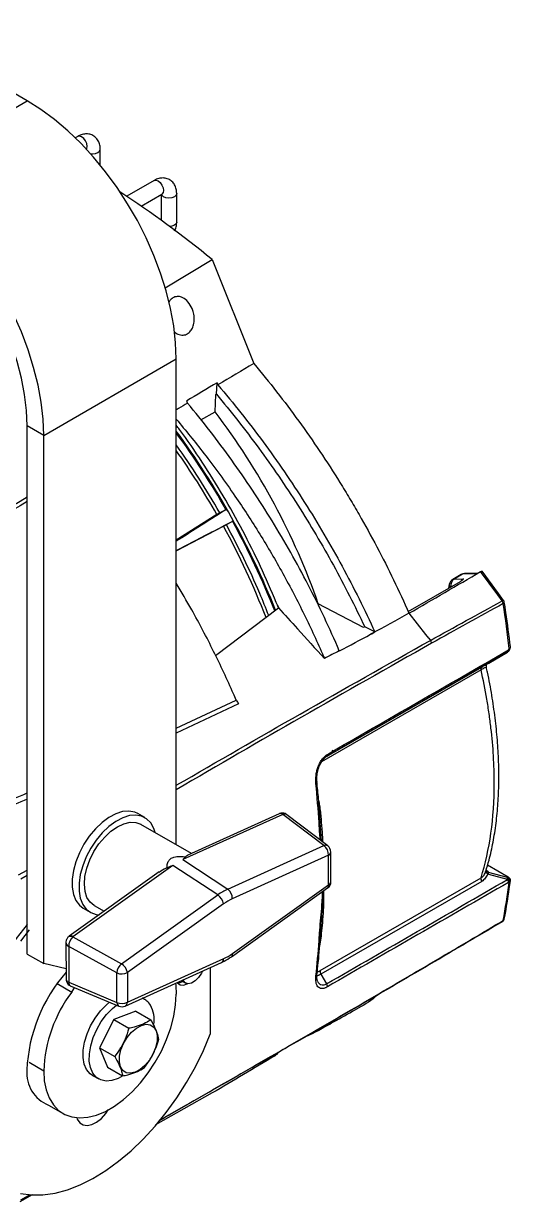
# Model space of a CAD drawing. Extents: x 9.3 to 87.2, y 1.1 to 68.8.
# Drawn here: x 17.77 to 21.67, y 2.09 to 11.52 of the extents above; entities that cross this region are included whole.
import ezdxf

# ---------------------------------------------------------------- set-up
doc = ezdxf.new("R2010")
doc.units = 0
doc.header["$MEASUREMENT"] = 0
doc.layers.add('OBJECT', color=7, linetype='CONTINUOUS')

msp = doc.modelspace()

# ---------------------------------------------------------------- linework, layer by layer
at = {"layer": 'OBJECT'}
for p, q in [((17.8009, 10.9041), (15.6588, 12.1407)), ((16.7402, 10.2918), (17.8009, 10.9041)), ((18.2052, 10.6193), (18.1859, 10.6082)), ((18.3856, 10.3898), (18.3856, 10.5152)), ((18.8168, 10.2662), (18.598, 10.1399)), ((18.7126, 10.0617), (18.8793, 10.158)), ((18.8722, 10.1539), (18.8722, 9.9482)), ((18.9972, 9.9334), (18.9972, 10.1621)), ((18.9036, 9.4083), (19.2808, 9.6332)), ((19.2808, 9.6332), (19.6139, 8.8008)), ((17.9331, 8.2257), (18.9937, 8.838)), ((18.9937, 4.9487), (18.9937, 8.838)), ((19.3144, 8.5554), (19.321, 8.6473)), ((19.0843, 8.4838), (19.077, 8.5015)), ((19.3042, 8.415), (19.311, 8.5534)), ((19.311, 8.5534), (19.3144, 8.5554)), ((19.1909, 8.3496), (19.3042, 8.415)), ((17.9331, 8.2257), (17.8009, 8.302)), ((17.8009, 4.0736), (17.8009, 8.302)), ((17.9331, 3.9973), (17.9331, 8.2257)), ((19.3187, 7.5931), (18.9937, 7.3878)), ((19.3859, 7.6283), (19.3415, 7.6061)), ((19.3948, 7.6271), (19.3859, 7.6283)), ((18.9937, 7.3015), (19.3713, 7.4988)), ((19.3944, 7.5112), (19.4417, 7.5375)), ((19.4417, 7.5375), (19.4429, 7.5408)), ((21.2733, 7.1111), (21.2073, 7.073)), ((21.2834, 7.1139), (21.2174, 7.0758)), ((21.2174, 7.0758), (21.2918, 7.0778)), ((21.3995, 7.1182), (21.2834, 7.1139)), ((21.4078, 7.123), (21.3011, 7.1191)), ((20.849, 6.8162), (21.267, 7.0574)), ((21.1784, 7.0325), (21.1731, 7.0032)), ((19.3088, 6.4626), (19.8107, 6.846)), ((19.8137, 6.846), (19.8061, 6.8649)), ((20.492, 6.6873), (20.13, 6.878)), ((20.8557, 6.8016), (20.9892, 6.6329)), ((20.5827, 6.6521), (20.5018, 6.6926)), ((20.5491, 6.634), (20.5482, 6.6335)), ((20.9892, 6.6329), (21.0122, 6.6038)), ((21.0135, 6.6022), (21.0122, 6.6038)), ((21.0135, 6.6022), (21.0274, 6.5846)), ((20.2995, 6.5001), (20.2982, 6.5018)), ((21.4935, 6.4035), (21.6447, 6.4908)), ((21.4324, 6.3493), (20.1561, 5.6126)), ((20.1958, 5.6543), (21.4375, 6.3712)), ((18.9937, 5.8834), (19.474, 6.1071)), ((19.4929, 6.0774), (18.9937, 5.8413)), ((20.2013, 5.6624), (20.2025, 5.6541)), ((20.262, 5.6917), (20.2408, 5.704)), ((18.7424, 5.166), (18.6873, 5.1978)), ((19.8464, 5.1919), (19.0458, 4.83)), ((19.8168, 5.1966), (19.0858, 4.8662)), ((20.1754, 4.9417), (19.8476, 5.1923)), ((20.2055, 4.9397), (19.8795, 5.189)), ((19.1144, 4.8791), (18.7112, 5.1119)), ((20.1437, 5.1393), (20.1423, 5.1596)), ((19.4051, 4.5935), (20.1754, 4.9417)), ((19.0458, 4.83), (19.4051, 4.5935)), ((20.2117, 4.8646), (19.4415, 4.5164)), ((20.2128, 4.6282), (20.2117, 4.8646)), ((20.2312, 4.6541), (20.23, 4.8904)), ((17.7327, 4.7076), (17.8009, 4.7463)), ((18.8564, 4.7311), (18.1362, 4.216)), ((18.9659, 4.7834), (18.1663, 4.2115)), ((19.3253, 4.5469), (18.9659, 4.7834)), ((21.648, 4.6895), (21.484, 4.7842)), ((21.6524, 4.6881), (21.4843, 4.7852)), ((21.4891, 4.7304), (21.6403, 4.6899)), ((17.8009, 4.7032), (17.7496, 4.6738)), ((19.4435, 4.078), (20.2128, 4.6282)), ((20.1463, 3.941), (21.4324, 4.6835)), ((21.4375, 4.6556), (20.1514, 3.9132)), ((21.6447, 4.6712), (21.4935, 4.7117)), ((18.556, 3.9967), (19.3253, 4.5469)), ((19.4357, 4.0527), (20.205, 4.6029)), ((18.2498, 4.44), (18.305, 4.4082)), ((18.3362, 4.4623), (18.4161, 4.4162)), ((19.3716, 4.4756), (18.6023, 3.9254)), ((18.111, 4.1662), (18.1124, 3.8708)), ((18.1653, 4.2106), (18.556, 3.9967)), ((20.1518, 4.2176), (20.1405, 4.1396)), ((17.8009, 4.0736), (17.9331, 3.9973)), ((18.5179, 3.923), (18.1333, 4.1337)), ((18.1333, 4.1337), (18.1347, 3.8481)), ((18.112, 3.9559), (17.9331, 3.9973)), ((18.585, 3.6576), (19.3552, 4.0058)), ((18.6034, 3.6891), (19.3737, 4.0373)), ((19.266, 3.9655), (19.266, 3.4334)), ((18.5191, 3.6867), (18.5179, 3.923)), ((18.6023, 3.9254), (18.6034, 3.6891)), ((20.1198, 3.9077), (20.1199, 3.9084)), ((20.1514, 3.9132), (20.1965, 3.8351)), ((18.0404, 3.8369), (18.1571, 3.7695)), ((18.1347, 3.8481), (18.5191, 3.6867)), ((18.1461, 3.8203), (18.535, 3.657)), ((19.0344, 3.8608), (19.0693, 3.8416)), ((19.0814, 3.8358), (19.0772, 3.8383)), ((19.0814, 3.8358), (19.0833, 3.8369)), ((18.7405, 3.7108), (18.7239, 3.7204)), ((18.6698, 3.6175), (18.4935, 3.5489)), ((18.6698, 3.6175), (18.7903, 3.5479)), ((18.4935, 3.5489), (18.3805, 3.324)), ((18.4935, 3.5489), (18.6141, 3.4793)), ((18.3805, 3.324), (18.501, 3.2544)), ((18.3805, 3.324), (18.4437, 3.1676)), ((17.8164, 3.2076), (17.9331, 3.1403)), ((19.8007, 3.2722), (19.8128, 3.2883)), ((18.4437, 3.1676), (18.5643, 3.098)), ((18.3235, 3.1028), (18.373, 3.0743)), ((19.281, 2.9616), (18.8284, 2.7061)), ((17.9718, 2.8642), (18.0884, 2.7969)), ((17.7447, 2.0935), (17.8427, 2.15)), ((17.7496, 2.1074), (17.8234, 2.1497))]:
    msp.add_line(p, q, dxfattribs=at)
at = {"layer": 'OBJECT', "flags": 128}
for points in [[(18.9937, 8.838), (18.9887, 8.968), (18.9734, 9.1028), (18.9482, 9.2413), (18.9132, 9.3821), (18.8687, 9.5242), (18.8151, 9.6663), (18.7528, 9.8072), (18.6824, 9.9457), (18.6045, 10.0807), (18.5197, 10.2109), (18.4288, 10.3353), (18.3326, 10.4528), (18.2318, 10.5624), (18.1273, 10.6631), (18.02, 10.7541), (17.9109, 10.8347), (17.8009, 10.9041)], [(18.2746, 10.5174), (18.2773, 10.5221), (18.2806, 10.5397), (18.2773, 10.5611), (18.2677, 10.5832), (18.2534, 10.6026), (18.2364, 10.6162), (18.2195, 10.6221), (18.2052, 10.6193)], [(18.3085, 10.4801), (18.3231, 10.4791), (18.347, 10.4818), (18.3673, 10.4897), (18.3808, 10.5014), (18.3856, 10.5152), (18.3856, 10.5152)], [(17.9331, 8.2257), (17.928, 8.3557), (17.9128, 8.4905), (17.8875, 8.6289), (17.8525, 8.7698), (17.808, 8.9119), (17.7544, 9.054), (17.6921, 9.1949), (17.6218, 9.3334), (17.5438, 9.4684), (17.4591, 9.5986), (17.3682, 9.723), (17.2719, 9.8405), (17.1711, 9.95), (17.0666, 10.0508), (16.9594, 10.1418), (16.8503, 10.2224), (16.7402, 10.2918)], [(18.8168, 10.2662), (18.8312, 10.269), (18.8481, 10.2631), (18.865, 10.2495), (18.8793, 10.2301), (18.8889, 10.2081), (18.8923, 10.1866), (18.8889, 10.169), (18.8793, 10.158), (18.8793, 10.158)], [(17.8009, 8.302), (17.7957, 8.425), (17.7805, 8.5527), (17.7552, 8.6839), (17.7201, 8.8173), (17.6756, 8.9517), (17.6221, 9.0857), (17.5601, 9.218), (17.4902, 9.3474), (17.4131, 9.4727), (17.3295, 9.5925), (17.2402, 9.7059), (17.1461, 9.8116), (17.0481, 9.9087), (16.9471, 9.9961), (16.8442, 10.0732), (16.7402, 10.1391)], [(18.8905, 10.1366), (18.877, 10.1483), (18.8736, 10.1546)], [(18.9972, 10.1621), (18.9925, 10.1483), (18.9789, 10.1366), (18.9586, 10.1287), (18.9347, 10.126), (18.9108, 10.1287), (18.8905, 10.1366)], [(18.9972, 9.9334), (18.9925, 9.9196), (18.9789, 9.9079), (18.9586, 9.9001), (18.9412, 9.8976)], [(21.3011, 7.1191), (21.2921, 7.1176), (21.2834, 7.1139)], [(21.6007, 6.9002), (21.5657, 6.9482), (21.429, 7.1354)], [(21.6126, 6.9045), (21.5726, 6.9596), (21.442, 7.1393)], [(21.6541, 6.4994), (21.6545, 6.5002), (21.6543, 6.5022), (21.653, 6.5049), (21.6507, 6.5081)], [(21.6619, 6.5103), (21.6622, 6.5111), (21.662, 6.5131), (21.6607, 6.5158), (21.6584, 6.5191)], [(18.6873, 5.1978), (18.6614, 5.2096), (18.6151, 5.2181), (18.5641, 5.2139), (18.5101, 5.1969), (18.4547, 5.1678), (18.3997, 5.1275), (18.347, 5.0772), (18.2981, 5.0187), (18.2548, 4.9537), (18.2183, 4.8844), (18.1898, 4.813), (18.1703, 4.7418), (18.1604, 4.6731), (18.1604, 4.609), (18.1703, 4.5517), (18.1898, 4.503), (18.2183, 4.4645), (18.2498, 4.44)], [(18.8239, 5.0468), (18.8133, 5.0798), (18.7893, 5.1236), (18.7567, 5.1566), (18.7166, 5.1777), (18.6703, 5.1863), (18.6193, 5.182), (18.5652, 5.1651), (18.5098, 5.136), (18.4549, 5.0956), (18.4021, 5.0454), (18.3533, 4.9868), (18.3099, 4.9219), (18.2734, 4.8526), (18.245, 4.7812), (18.2255, 4.71), (18.2156, 4.6412), (18.2156, 4.5772), (18.2255, 4.5199), (18.245, 4.4712), (18.2734, 4.4326), (18.3099, 4.4055), (18.3533, 4.3906), (18.3766, 4.3879)], [(18.3362, 4.4623), (18.304, 4.4888), (18.2793, 4.5273), (18.2639, 4.5758), (18.2585, 4.6324), (18.2634, 4.6949), (18.2782, 4.761), (18.3024, 4.8281), (18.3352, 4.8936), (18.3752, 4.955), (18.4209, 5.01), (18.4706, 5.0564), (18.5223, 5.0925), (18.574, 5.1168), (18.6238, 5.1284), (18.6698, 5.127), (18.7102, 5.1124), (18.7112, 5.1119)], [(20.1359, 5.1266), (20.1384, 5.1283), (20.1406, 5.1301), (20.1424, 5.132), (20.1436, 5.1341), (20.1444, 5.1362), (20.1447, 5.1383), (20.1444, 5.1403), (20.1437, 5.1424)], [(20.1437, 5.1424), (20.143, 5.144), (20.1427, 5.1457), (20.143, 5.1474), (20.1439, 5.1491), (20.1452, 5.1508), (20.1469, 5.1525), (20.1491, 5.154), (20.1518, 5.1555)], [(21.648, 4.6895), (21.6503, 4.6891), (21.6524, 4.6881)], [(17.8016, 4.3114), (17.8009, 4.3105), (17.7133, 4.1977), (17.6314, 4.0786), (17.5558, 3.9544), (17.4874, 3.8262), (17.4268, 3.6952), (17.3745, 3.5628), (17.331, 3.43), (17.2967, 3.2983), (17.272, 3.1687), (17.2571, 3.0426), (17.2521, 2.9211), (17.2571, 2.8053), (17.272, 2.6964), (17.2967, 2.5954), (17.331, 2.5031), (17.3745, 2.4206), (17.4268, 2.3486), (17.4874, 2.2876), (17.5558, 2.2384), (17.5629, 2.2343)], [(17.8164, 4.2683), (17.7472, 4.1781)], [(21.6034, 4.3327), (21.602, 4.3321), (21.6004, 4.3316)], [(19.2025, 3.9368), (19.1956, 3.9218), (19.1726, 3.8863), (19.1445, 3.8582), (19.1145, 3.8409), (19.0864, 3.8365), (19.0634, 3.8455), (19.0484, 3.8668), (19.0483, 3.8671)], [(18.1571, 3.7695), (18.1736, 3.7963), (18.1787, 3.8066)], [(18.9879, 3.8398), (18.99, 3.8233), (18.9937, 3.7526)], [(19.0025, 3.8464), (19.0049, 3.8427), (19.0246, 3.8269), (19.0512, 3.8245), (19.0814, 3.8358)], [(19.0043, 3.8435), (19.0173, 3.8441), (19.0475, 3.8554)], [(17.9331, 3.1403), (17.938, 3.0597), (17.9528, 2.9864), (17.977, 2.9216), (18.0103, 2.8666), (18.052, 2.8225), (18.1014, 2.7899), (18.1576, 2.7696), (18.2194, 2.7618), (18.2858, 2.7669), (18.3555, 2.7845), (18.4272, 2.8146), (18.4996, 2.8563), (18.5713, 2.9091), (18.641, 2.9719), (18.7074, 3.0435), (18.7692, 3.1227), (18.8254, 3.2078), (18.8748, 3.2974), (18.9165, 3.3898), (18.9498, 3.4832), (18.9741, 3.576), (18.9888, 3.6663), (18.9937, 3.7526)], [(18.3235, 3.1028), (18.3046, 3.1163), (18.2767, 3.1495), (18.2578, 3.1932), (18.2484, 3.2456), (18.2489, 3.3047), (18.2594, 3.3684), (18.2795, 3.434), (18.3082, 3.4992), (18.3447, 3.5613), (18.3873, 3.6181), (18.4346, 3.6673), (18.4596, 3.6886)], [(18.5668, 3.0985), (18.5284, 3.0779), (18.4786, 3.0612), (18.4317, 3.0573), (18.3897, 3.0663), (18.3541, 3.0878), (18.3262, 3.121), (18.3073, 3.1646), (18.2979, 3.217), (18.2984, 3.2762), (18.3089, 3.3398), (18.329, 3.4054), (18.3577, 3.4706), (18.3941, 3.5327), (18.4368, 3.5895), (18.4841, 3.6387), (18.5156, 3.6651)], [(18.8397, 3.3742), (18.8283, 3.3237), (18.8074, 3.2726), (18.7785, 3.2246), (18.7435, 3.1827), (18.7049, 3.1499), (18.6652, 3.1284), (18.6272, 3.1197), (18.5935, 3.1243), (18.5663, 3.142), (18.5475, 3.1716), (18.5384, 3.2109), (18.5397, 3.2574), (18.5511, 3.3079), (18.572, 3.359), (18.6009, 3.407), (18.6359, 3.4489), (18.6745, 3.4817), (18.7142, 3.5032), (18.7522, 3.5119), (18.7859, 3.5073), (18.8131, 3.4896), (18.8319, 3.46), (18.8409, 3.4207), (18.8397, 3.3742)], [(17.7472, 2.1573), (17.8348, 2.1455), (17.9272, 2.1467), (18.0235, 2.1606), (18.1229, 2.1873), (18.2244, 2.2265), (18.327, 2.2778), (18.4298, 2.3407), (18.5318, 2.4146), (18.6321, 2.4989), (18.7297, 2.5927), (18.8237, 2.6951), (18.9132, 2.8053), (18.9974, 2.9221), (19.0755, 3.0445), (19.1467, 3.1713), (19.2104, 3.3014), (19.266, 3.4334), (19.266, 3.4334)], [(18.198, 2.763), (18.2021, 2.7517), (18.2209, 2.7231), (18.2476, 2.7057), (18.2805, 2.7006), (18.3176, 2.7081), (18.3565, 2.7277), (18.3948, 2.7583), (18.4301, 2.7978), (18.4499, 2.8264)]]:
    msp.add_lwpolyline(points, dxfattribs=at)
at = {"layer": 'OBJECT'}
for centre, radius, start, end in [((13.5361, 2.6046), 9.0777, 50.73966, 56.52437), ((13.7388, 4.4139), 6.5125, 21.74081, 36.20515), ((13.8091, 4.4555), 6.4233, 29.58824, 36.18037), ((13.8782, 4.4948), 6.2871, 29.66109, 35.54466), ((13.879, 4.4952), 6.26, 29.66146, 35.20877), ((13.9772, 4.5425), 6.1512, 21.20685, 28.72518), ((13.9269, 4.517), 6.2337, 23.08707, 28.70662), ((13.8869, 4.4908), 6.3382, 21.56914, 28.76526), ((21.2373, 7.0211), 0.06, 119.99731, 169.03955), ((21.2523, 7.0237), 0.0627, 123.78235, 189.56526), ((21.2179, 7.0544), 0.0215, 91.38381, 119.59539), ((21.3033, 7.0592), 0.06, 92.10242, 119.99731), ((21.2839, 7.0925), 0.0215, 91.38381, 119.59539), ((21.2106, 7.0272), 0.0326, 170.63332, 213.44001), ((14.1424, 4.6109), 5.9987, 21.24097, 23.06871), ((21.6125, 6.8862), 0.0183, 89.59122, 130.03736), ((21.5618, 6.8722), 0.048, 8.89335, 35.73332), ((21.6044, 6.8925), 0.0137, 290.4523, 354.80194), ((21.5883, 6.8869), 0.03, 8.86541, 36.00581), ((20.9893, 6.5547), 0.0484, 9.25349, 38.18889), ((21.6343, 6.5041), 0.0169, 308.06515, 13.80218), ((21.6534, 6.5319), 0.0138, 291.09374, 356.78211), ((21.6374, 6.5277), 0.03, 324.6574, 6.6702), ((21.6297, 6.5168), 0.03, 300.00026, 324.63569), ((21.4502, 6.3566), 0.0193, 131.06388, 202.29373), ((20.1861, 5.6681), 0.0169, 308.03916, 13.76746), ((20.1065, 5.4522), 0.0134, 290.10169, 358.71433), ((19.8274, 5.1679), 0.0306, 51.64287, 110.17276), ((19.8304, 5.1783), 0.0221, 39.21516, 99.38641), ((20.1887, 4.9139), 0.0308, 57.00288, 115.68041), ((20.1227, 4.8697), 0.0891, 356.68807, 53.81212), ((20.1675, 4.8901), 0.0625, 0.26962, 52.60031), ((20.1996, 4.8926), 0.0305, 293.43031, 355.87282), ((21.4641, 4.7249), 0.0214, 334.78404, 20.14846), ((21.4691, 4.7158), 0.0247, 350.40168, 36.07608), ((20.1687, 4.6538), 0.0625, 305.57233, 0.26962), ((20.1872, 4.6223), 0.0263, 312.54052, 13.07106), ((20.2007, 4.6562), 0.0305, 293.42982, 355.87307), ((21.4681, 4.6757), 0.0365, 167.71327, 213.35402), ((21.6203, 4.6753), 0.0247, 350.40288, 36.07351), ((21.6222, 4.6627), 0.0326, 330.94058, 56.25738), ((21.6105, 4.6499), 0.0403, 355.80793, 31.9437), ((21.6299, 4.6624), 0.0326, 330.90731, 56.27263), ((21.6374, 4.6622), 0.03, 352.30024, 60.00269), ((21.6514, 4.6609), 0.0159, 296.02161, 351.79325), ((19.2647, 4.4568), 0.1085, 9.97196, 56.09499), ((19.3525, 4.5215), 0.0891, 356.68803, 53.81217), ((21.5881, 4.3586), 0.03, 300.60163, 349.218), ((21.5968, 4.343), 0.0122, 302.68248, 354.39231), ((21.6014, 4.3566), 0.0166, 296.95909, 347.55523), ((18.1481, 4.1823), 0.0332, 58.78334, 129.97137), ((18.148, 4.1922), 0.0265, 46.56362, 116.53215), ((20.1291, 4.1944), 0.0156, 295.54681, 352.87675), ((20.1606, 4.202), 0.018, 119.44823, 170.86054), ((20.1326, 4.193), 0.0121, 357.20952, 23.31454), ((19.4179, 4.0721), 0.0263, 312.5404, 13.07132), ((18.6306, 3.9115), 0.1132, 131.21392, 174.17872), ((18.4954, 3.9066), 0.1085, 9.97196, 56.09502), ((19.3376, 4.0373), 0.036, 299.22202, 359.96617), ((19.0637, 3.0923), 1.2664, 138.71517, 177.56822), ((18.5577, 4.0112), 0.0967, 245.75176, 297.50923), ((20.1041, 3.9101), 0.0159, 296.04243, 351.36215), ((20.182, 3.9332), 0.0365, 167.71327, 213.35402), ((20.1623, 3.8138), 0.0403, 355.83168, 31.99065), ((19.0637, 3.0923), 1.1317, 143.23948, 177.56822), ((18.5514, 3.6849), 0.0324, 176.85343, 239.6646), ((18.5588, 3.7748), 0.0967, 245.75203, 297.50912), ((18.5674, 3.6891), 0.036, 299.22214, 359.96605), ((18.6768, 3.6001), 0.1277, 30.08572, 69.29998), ((18.5592, 3.7146), 0.0625, 247.21504, 294.32556), ((18.5631, 3.5442), 0.2542, 352.9531, 28.13937), ((18.0767, 3.123), 0.2792, 175.26907, 247.91724)]:
    msp.add_arc(centre, radius, start, end, dxfattribs=at)
for centre, major_axis, ratio, start_param, end_param in [((17.6165, 6.6517), (-1.8606, 3.1751), 0.648698, 4.415778, 4.894923), ((21.2823, 7.0223), (0.0337, 0.0587), 0.460914, 0.673677, 1.133716), ((19.8517, 5.1884), (0.00748, -0.0011), 0.54676, 2.230557, 2.43668), ((19.8448, 5.1368), (0.0319, 0.054), 0.662602, 6.204321, 6.95426), ((19.364, 4.1667), (0.2528, 0.4319), 0.572294, 0.680018, 0.906356), ((19.4082, 4.1411), (0.2182, 0.3798), 0.577393, 0.675097, 0.901434), ((18.1735, 4.1616), (0.0623, -0.0081), 0.640449, 3.229766, 4.098088), ((18.1735, 4.1616), (0.0236, 0.0582), 0.561984, 0.829615, 2.281554), ((18.1716, 4.208), (0.00749, 0.00039), 0.685637, 2.320622, 2.526745), ((19.4069, 4.4125), (0.2182, 0.3798), 0.577393, 3.816689, 4.043027), ((18.1749, 3.876), (0.0624, 0.007), 0.509149, 3.086968, 3.956909), ((18.1749, 3.876), (0.0302, 0.055), 0.485238, 2.342983, 3.192018)]:
    msp.add_ellipse(centre, major_axis=major_axis, ratio=ratio, start_param=start_param, end_param=end_param, dxfattribs=at)
for points, knots in [([(18.3856, 10.5152), (18.3852, 10.5237), (18.3843, 10.5451), (18.3748, 10.5766), (18.3553, 10.6065), (18.3274, 10.6286), (18.2939, 10.6399), (18.2584, 10.6399), (18.2288, 10.6318), (18.2116, 10.6227), (18.2052, 10.6193)], [0, 0, 0, 0, 0.0966313, 0.2412873, 0.3766411, 0.5088973, 0.6478763, 0.7811814, 0.9181499, 1, 1, 1, 1]), ([(18.9972, 10.1621), (18.9968, 10.1706), (18.9959, 10.192), (18.9864, 10.2235), (18.967, 10.2534), (18.9391, 10.2755), (18.9055, 10.2868), (18.8701, 10.2868), (18.8405, 10.2787), (18.8233, 10.2696), (18.8168, 10.2662)], [0, 0, 0, 0, 0.096631, 0.241287, 0.376641, 0.508897, 0.647876, 0.781181, 0.91815, 1, 1, 1, 1]), ([(18.8793, 10.158), (18.8814, 10.159), (18.8862, 10.1614), (18.8867, 10.1613), (18.887, 10.1613)], [0, 0, 0, 0, 0.4385731, 1, 1, 1, 1]), ([(18.979, 9.8641), (18.9818, 9.8685), (18.9909, 9.8827), (18.9961, 9.9068), (18.9969, 9.9262), (18.9972, 9.9334)], [0, 0, 0, 0, 0.215196, 0.706428, 1, 1, 1, 1]), ([(19.1206, 9.2412), (19.1105, 9.2604), (19.0913, 9.2971), (19.05, 9.3289), (19.0099, 9.3401), (18.9751, 9.3336), (18.9483, 9.3156), (18.9377, 9.2977), (18.9334, 9.2905)], [0, 0, 0, 0, 0.233837, 0.446347, 0.603506, 0.76128, 0.903636, 1, 1, 1, 1]), ([(18.9772, 9.0587), (18.9796, 9.0559), (18.9936, 9.0397), (19.0263, 9.0278), (19.0661, 9.0285), (19.0978, 9.0467), (19.1202, 9.0754), (19.1345, 9.1128), (19.1395, 9.1585), (19.1343, 9.2033), (19.1246, 9.2302), (19.1206, 9.2412)], [0, 0, 0, 0, 0.032921, 0.187012, 0.318113, 0.430116, 0.535273, 0.644645, 0.766283, 0.90534, 1, 1, 1, 1]), ([(19.6139, 8.8008), (19.7382, 8.6531), (19.858, 8.4996), (20.031, 8.2607), (20.0874, 8.1797), (20.1975, 8.0157), (20.2512, 7.9325), (20.3297, 7.8061), (20.3556, 7.7636), (20.4064, 7.6784), (20.4314, 7.6356), (20.5052, 7.5068), (20.5529, 7.4203), (20.6909, 7.1586), (20.7766, 6.9815), (20.8557, 6.8016)], [0, 0, 0, 0, 0.25, 0.25, 0.375, 0.375, 0.5, 0.5, 0.5625, 0.5625, 0.625, 0.625, 0.75, 0.75, 1, 1, 1, 1]), ([(19.3274, 8.6293), (19.3896, 8.5564), (19.4508, 8.4819), (19.5712, 8.33), (19.6304, 8.2527), (19.8042, 8.0167), (19.9154, 7.8542), (20.1267, 7.5215), (20.2269, 7.3511), (20.4146, 7.005), (20.5021, 6.8293), (20.5827, 6.6521)], [0, 0, 0, 0, 0.125, 0.125, 0.25, 0.25, 0.5, 0.5, 0.75, 0.75, 1, 1, 1, 1]), ([(19.3144, 8.5554), (19.3727, 8.4861), (19.4301, 8.4156), (19.5431, 8.2718), (19.5986, 8.1987), (19.762, 7.9759), (19.8668, 7.8228), (20.0665, 7.5096), (20.1614, 7.3495), (20.3402, 7.0241), (20.4241, 6.859), (20.5018, 6.6926)], [0, 0, 0, 0, 0.125, 0.125, 0.25, 0.25, 0.5, 0.5, 0.75, 0.75, 1, 1, 1, 1]), ([(19.0843, 8.4838), (19.0599, 8.4692), (19.0297, 8.4511), (18.9995, 8.4331), (18.9937, 8.4296)], [0, 0, 0, 0, 0.8093903, 1, 1, 1, 1]), ([(20.2982, 6.5018), (20.2601, 6.5908), (20.2202, 6.6793), (20.1369, 6.8555), (20.0936, 6.943), (20.0038, 7.1164), (19.9573, 7.2025), (19.8611, 7.3731), (19.8114, 7.4576), (19.6581, 7.7079), (19.55, 7.8708), (19.3807, 8.1071), (19.3229, 8.1845), (19.2053, 8.3365), (19.1454, 8.4109), (19.0843, 8.4838)], [0, 0, 0, 0, 0.125, 0.125, 0.25, 0.25, 0.375, 0.375, 0.5, 0.5, 0.75, 0.75, 0.875, 0.875, 1, 1, 1, 1]), ([(18.9937, 8.3555), (19.0684, 8.265), (19.2314, 8.0676), (19.4544, 7.7584), (19.6642, 7.437), (19.8496, 7.1201), (20.0204, 6.7926), (20.1262, 6.5631), (20.177, 6.4451), (20.1792, 6.4399)], [0, 0, 0, 0, 0.158201, 0.345194, 0.505014, 0.664833, 0.828607, 0.99238, 1, 1, 1, 1]), ([(19.7941, 6.8871), (19.7529, 6.9839), (19.6705, 7.1775), (19.5275, 7.463), (19.3717, 7.7428), (19.2019, 8.0127), (19.0752, 8.2011), (19.0027, 8.2951), (18.9937, 8.3066)], [0, 0, 0, 0, 0.1948424, 0.3896846, 0.5845269, 0.7793692, 0.9728546, 1, 1, 1, 1]), ([(15.4704, 6.309), (15.5569, 6.3638), (15.8358, 6.5407), (16.3067, 6.8319), (17.0001, 7.2532), (17.4952, 7.5501), (17.8009, 7.7335)], [0, 0, 0, 0, 0.110596, 0.356669, 0.602746, 1, 1, 1, 1]), ([(17.8009, 7.6967), (17.5004, 7.5168), (17.0106, 7.2235), (16.3219, 6.8069), (15.85, 6.5165), (15.5702, 6.3401), (15.4832, 6.2853)], [0, 0, 0, 0, 0.392823, 0.640511, 0.888195, 1, 1, 1, 1]), ([(19.3859, 7.6283), (19.3133, 7.5819), (19.1845, 7.4995), (19.0517, 7.4151), (18.9937, 7.3783)], [0, 0, 0, 0, 0.56348, 1, 1, 1, 1]), ([(19.3187, 7.5931), (19.3187, 7.5931), (19.3203, 7.5941), (19.3239, 7.5963), (19.3297, 7.5997), (19.3355, 7.603), (19.3393, 7.605), (19.3411, 7.6059), (19.3415, 7.6061)], [0, 0, 0, 0, 0.001374, 0.234425, 0.466057, 0.6986, 0.931147, 1, 1, 1, 1]), ([(18.9937, 7.3041), (19.0142, 7.3148), (19.0896, 7.3541), (19.2181, 7.4211), (19.348, 7.4888), (19.4204, 7.5265), (19.4417, 7.5375)], [0, 0, 0, 0, 0.133928, 0.492661, 0.851429, 1, 1, 1, 1]), ([(19.3944, 7.5112), (19.393, 7.5104), (19.3902, 7.5089), (19.3845, 7.5058), (19.3785, 7.5026), (19.374, 7.5002), (19.3718, 7.4991), (19.3713, 7.4988)], [0, 0, 0, 0, 0.2326482, 0.4653007, 0.6978388, 0.9303786, 1, 1, 1, 1]), ([(21.267, 7.0574), (21.2735, 7.0612), (21.2787, 7.0649), (21.2869, 7.0717), (21.2898, 7.0749), (21.2918, 7.0778)], [0, 0, 0, 0, 0.5, 0.5, 1, 1, 1, 1]), ([(21.429, 7.1354), (21.4313, 7.1366), (21.4358, 7.139), (21.4403, 7.1404), (21.4413, 7.1396), (21.4418, 7.1392)], [0, 0, 0, 0, 0.350251, 0.70049, 1, 1, 1, 1]), ([(19.474, 6.1071), (19.4666, 6.1241), (19.4096, 6.2548), (19.2949, 6.4977), (19.1412, 6.7935), (19.0354, 6.9722), (18.9937, 7.0426)], [0, 0, 0, 0, 0.053338, 0.410488, 0.767638, 1, 1, 1, 1]), ([(21.0274, 6.5846), (21.1229, 6.6375), (21.2184, 6.6903), (21.4095, 6.7955), (21.5051, 6.848), (21.6007, 6.9002)], [0, 0, 0, 0, 0.5, 0.5, 1, 1, 1, 1]), ([(21.6672, 6.5312), (21.6672, 6.5316), (21.6572, 6.623), (21.6407, 6.7432), (21.6226, 6.8635), (21.6184, 6.8913)], [0, 0, 0, 0, 0.003579, 0.769534, 1, 1, 1, 1]), ([(21.6091, 6.8796), (21.5138, 6.8271), (21.4184, 6.7743), (21.2277, 6.6686), (21.1324, 6.6156), (21.0371, 6.5625)], [0, 0, 0, 0, 0.5, 0.5, 1, 1, 1, 1]), ([(18.9937, 5.4245), (19.324, 5.6155), (20.0011, 6.0074), (20.6797, 6.3891), (21.0274, 6.5846)], [0, 0, 0, 0, 0.487728, 1, 1, 1, 1]), ([(21.0371, 6.5625), (20.6902, 6.3661), (20.0084, 5.9801), (19.328, 5.5841), (18.9937, 5.3896)], [0, 0, 0, 0, 0.508679, 1, 1, 1, 1]), ([(21.6541, 6.4994), (21.656, 6.502), (21.6585, 6.5056), (21.6611, 6.5092), (21.6619, 6.5103)], [0, 0, 0, 0, 0.699986, 1, 1, 1, 1]), ([(21.4744, 6.3698), (21.4724, 6.3699), (21.4678, 6.3683), (21.4572, 6.3631), (21.453, 6.3609), (21.4435, 6.3557), (21.4382, 6.3527), (21.4324, 6.3493)], [0, 0, 0, 0, 0.5, 0.5, 0.75, 0.75, 1, 1, 1, 1]), ([(21.4324, 4.6835), (21.4675, 4.795), (21.4938, 4.9142), (21.529, 5.1672), (21.5381, 5.3011), (21.5383, 5.4781), (21.5377, 5.514), (21.5356, 5.5862), (21.5339, 5.6226), (21.5273, 5.7328), (21.5207, 5.8075), (21.5074, 5.9213), (21.5024, 5.9596), (21.4913, 6.0366), (21.4852, 6.0752), (21.4654, 6.1917), (21.45, 6.2701), (21.4324, 6.3493)], [0, 0, 0, 0, 0.25, 0.25, 0.5, 0.5, 0.5625, 0.5625, 0.625, 0.625, 0.75, 0.75, 0.8125, 0.8125, 0.875, 0.875, 1, 1, 1, 1]), ([(21.4375, 6.3712), (21.4485, 6.3775), (21.4578, 6.3829), (21.4735, 6.392), (21.4794, 6.3954), (21.4835, 6.3977)], [0, 0, 0, 0, 0.5, 0.5, 1, 1, 1, 1]), ([(21.4693, 4.7348), (21.4787, 4.7649), (21.502, 4.8401), (21.5298, 4.9691), (21.5538, 5.1202), (21.569, 5.2784), (21.5758, 5.4429), (21.5743, 5.6124), (21.5643, 5.7862), (21.5463, 5.9637), (21.5194, 6.145), (21.4954, 6.2808), (21.4779, 6.3565), (21.4748, 6.37)], [0, 0, 0, 0, 0.067322, 0.168143, 0.269282, 0.370684, 0.472325, 0.574145, 0.674871, 0.775679, 0.876744, 0.977971, 1, 1, 1, 1]), ([(21.4835, 6.3977), (21.4803, 6.3959), (21.4778, 6.3936), (21.4744, 6.3887), (21.4734, 6.3861), (21.4721, 6.3787), (21.4729, 6.3742), (21.4744, 6.3698)], [0, 0, 0, 0, 0.25, 0.25, 0.5, 0.5, 1, 1, 1, 1]), ([(20.1111, 5.4397), (20.1091, 5.4596), (20.1093, 5.4804), (20.1132, 5.513), (20.1151, 5.5241), (20.12, 5.546), (20.1231, 5.5569), (20.1307, 5.5787), (20.1352, 5.5895), (20.1428, 5.6049), (20.1455, 5.6099), (20.1513, 5.6197), (20.1544, 5.6245), (20.1641, 5.6383), (20.1711, 5.6466), (20.1863, 5.6612), (20.1942, 5.6674), (20.2025, 5.6721)], [0, 0, 0, 0, 0.25, 0.25, 0.375, 0.375, 0.5, 0.5, 0.625, 0.625, 0.6875, 0.6875, 0.75, 0.75, 0.875, 0.875, 1, 1, 1, 1]), ([(20.12, 5.452), (20.1193, 5.4661), (20.1178, 5.4933), (20.1246, 5.5368), (20.1366, 5.5764), (20.1534, 5.6107), (20.1735, 5.6372), (20.1894, 5.6519), (20.1963, 5.6546), (20.1966, 5.6547)], [0, 0, 0, 0, 0.2016149, 0.3892651, 0.5597885, 0.7125436, 0.850813, 0.9935802, 1, 1, 1, 1]), ([(20.1423, 5.1596), (20.1393, 5.2121), (20.1337, 5.3087), (20.1235, 5.4073), (20.1189, 5.4523)], [0, 0, 0, 0, 0.544252, 1, 1, 1, 1]), ([(16.572, 4.8758), (16.8409, 4.9776), (17.2568, 5.1349), (17.6588, 5.3035), (17.8009, 5.3631)], [0, 0, 0, 0, 0.6466344, 1, 1, 1, 1]), ([(17.8009, 5.3148), (17.6664, 5.2577), (17.2722, 5.0902), (16.864, 4.9341), (16.595, 4.8312)], [0, 0, 0, 0, 0.3409524, 1, 1, 1, 1]), ([(20.1327, 5.3055), (20.1351, 5.2911), (20.1437, 5.2413), (20.1484, 5.1912), (20.1518, 5.1555)], [0, 0, 0, 0, 0.288317, 1, 1, 1, 1]), ([(19.8268, 5.2001), (19.826, 5.1999), (19.8226, 5.199), (19.8193, 5.1977), (19.8168, 5.1966)], [0, 0, 0, 0, 0.234054, 1, 1, 1, 1]), ([(19.8793, 5.1881), (19.8777, 5.1897), (19.871, 5.1961), (19.855, 5.2015), (19.8384, 5.2027), (19.8292, 5.2007), (19.8268, 5.2001)], [0, 0, 0, 0, 0.122641, 0.494165, 0.869949, 1, 1, 1, 1]), ([(20.147, 4.9845), (20.1453, 5.0011), (20.1408, 5.0471), (20.1378, 5.0956), (20.1359, 5.1266)], [0, 0, 0, 0, 0.36118, 1, 1, 1, 1]), ([(20.1554, 4.9781), (20.1545, 4.9947), (20.1515, 5.048), (20.1469, 5.1039), (20.1437, 5.1424)], [0, 0, 0, 0, 0.31267, 1, 1, 1, 1]), ([(20.1518, 5.1555), (20.1551, 5.1197), (20.1608, 5.057), (20.1634, 4.9968), (20.1645, 4.9711)], [0, 0, 0, 0, 0.572606, 1, 1, 1, 1]), ([(18.9204, 4.7645), (18.9205, 4.7758), (18.9207, 4.7931), (18.9299, 4.8176), (18.9456, 4.8373), (18.9714, 4.8503), (19.0111, 4.8579), (19.044, 4.8553), (19.0673, 4.8512), (19.0685, 4.851)], [0, 0, 0, 0, 0.1904568, 0.2931937, 0.4466012, 0.600717, 0.7079219, 0.9855305, 1, 1, 1, 1]), ([(19.0458, 4.83), (19.0459, 4.8301), (19.0535, 4.8378), (19.0611, 4.8444), (19.0685, 4.851)], [0, 0, 0, 0, 0.017276, 1, 1, 1, 1]), ([(19.0685, 4.851), (19.0724, 4.8575), (19.0769, 4.8648), (19.0855, 4.8653), (19.0864, 4.8653)], [0, 0, 0, 0, 0.890008, 1, 1, 1, 1]), ([(18.8572, 4.7298), (18.8739, 4.7418), (18.8937, 4.756), (18.9168, 4.7634), (18.9204, 4.7645)], [0, 0, 0, 0, 0.844378, 1, 1, 1, 1]), ([(18.9204, 4.7645), (18.9353, 4.771), (18.9504, 4.7776), (18.9656, 4.7833), (18.9659, 4.7834)], [0, 0, 0, 0, 0.982724, 1, 1, 1, 1]), ([(21.4324, 4.6835), (21.4367, 4.6863), (21.4506, 4.6953), (21.4592, 4.711), (21.4651, 4.7217)], [0, 0, 0, 0, 0.315875, 1, 1, 1, 1]), ([(21.4835, 4.7157), (21.4814, 4.7092), (21.4789, 4.7029), (21.473, 4.6912), (21.4696, 4.6857), (21.458, 4.6705), (21.4485, 4.6619), (21.4375, 4.6556)], [0, 0, 0, 0, 0.25, 0.25, 0.5, 0.5, 1, 1, 1, 1]), ([(21.4651, 4.7217), (21.4654, 4.7221), (21.468, 4.7256), (21.4686, 4.7305), (21.4692, 4.7349)], [0, 0, 0, 0, 0.117243, 1, 1, 1, 1]), ([(21.4709, 4.7484), (21.4723, 4.7473), (21.4824, 4.7404), (21.486, 4.735), (21.4891, 4.7304)], [0, 0, 0, 0, 0.1472513, 1, 1, 1, 1]), ([(21.4835, 4.7157), (21.4815, 4.7171), (21.479, 4.7189), (21.4754, 4.7238), (21.4727, 4.7312), (21.4723, 4.7408), (21.4733, 4.7471), (21.4737, 4.7494)], [0, 0, 0, 0, 0.19053, 0.241229, 0.50232, 0.819297, 1, 1, 1, 1]), ([(21.4754, 4.7404), (21.475, 4.741), (21.4731, 4.7438), (21.4733, 4.7464), (21.4736, 4.7485)], [0, 0, 0, 0, 0.212221, 1, 1, 1, 1]), ([(21.4755, 4.7405), (21.4761, 4.7394), (21.4768, 4.7379), (21.4798, 4.735), (21.4822, 4.7334), (21.4842, 4.7322)], [0, 0, 0, 0, 0.3882118, 0.5200101, 1, 1, 1, 1]), ([(21.6178, 4.3529), (21.6192, 4.3601), (21.6346, 4.4398), (21.652, 4.5411), (21.6638, 4.6381), (21.6663, 4.6588)], [0, 0, 0, 0, 0.071982, 0.802104, 1, 1, 1, 1]), ([(20.1359, 4.1802), (20.1372, 4.2002), (20.1429, 4.2842), (20.1569, 4.4166), (20.1629, 4.5292), (20.1653, 4.5745)], [0, 0, 0, 0, 0.1574657, 0.6610044, 1, 1, 1, 1]), ([(20.1437, 4.1978), (20.145, 4.2128), (20.1519, 4.2907), (20.1631, 4.4159), (20.1667, 4.5303), (20.1682, 4.5766)], [0, 0, 0, 0, 0.124729, 0.645539, 1, 1, 1, 1]), ([(20.1725, 4.5797), (20.1725, 4.5531), (20.1725, 4.4575), (20.1645, 4.3367), (20.1548, 4.2461), (20.1518, 4.2176)], [0, 0, 0, 0, 0.209145, 0.751872, 1, 1, 1, 1]), ([(18.8575, 2.7417), (18.8911, 2.7609), (19.3276, 3.0107), (20.1616, 3.4901), (21.0469, 4.0093), (21.5293, 4.2947), (21.609, 4.3418)], [0, 0, 0, 0, 0.0365135, 0.474928, 0.9133585, 1, 1, 1, 1]), ([(21.6004, 4.3316), (21.5206, 4.2845), (21.0371, 3.9989), (20.15, 3.4788), (19.3185, 3.0043), (18.8854, 2.7555), (18.8562, 2.7387)], [0, 0, 0, 0, 0.087051, 0.527629, 0.968107, 1, 1, 1, 1]), ([(18.1269, 4.2078), (18.1226, 4.2019), (18.1149, 4.1914), (18.1108, 4.1762), (18.1114, 4.1682), (18.1115, 4.1661)], [0, 0, 0, 0, 0.475412, 0.855082, 1, 1, 1, 1]), ([(18.1362, 4.216), (18.1354, 4.2154), (18.1321, 4.2129), (18.1291, 4.21), (18.1269, 4.2078)], [0, 0, 0, 0, 0.23821, 1, 1, 1, 1]), ([(20.1195, 3.9077), (20.1212, 3.9226), (20.1313, 4.0106), (20.1401, 4.1052), (20.1441, 4.187), (20.1444, 4.1925)], [0, 0, 0, 0, 0.158973, 0.9440458, 1, 1, 1, 1]), ([(19.3552, 4.0058), (19.3621, 4.009), (19.3892, 4.0218), (19.4158, 4.0395), (19.4357, 4.0527)], [0, 0, 0, 0, 0.251362, 1, 1, 1, 1]), ([(18.113, 3.8709), (18.1131, 3.8663), (18.1134, 3.855), (18.1218, 3.8386), (18.1337, 3.826), (18.1432, 3.8221), (18.1465, 3.8207)], [0, 0, 0, 0, 0.214121, 0.522837, 0.837632, 1, 1, 1, 1]), ([(20.2025, 3.8109), (20.1943, 3.8061), (20.1864, 3.8027), (20.1751, 3.7994), (20.1714, 3.7986), (20.1644, 3.7977), (20.161, 3.7976), (20.1514, 3.7981), (20.1455, 3.7996), (20.1353, 3.8048), (20.1308, 3.8083), (20.1232, 3.8172), (20.1201, 3.8224), (20.1151, 3.8341), (20.1132, 3.8407), (20.1106, 3.8549), (20.11, 3.8624), (20.1097, 3.8784), (20.1101, 3.8869), (20.1111, 3.8958)], [0, 0, 0, 0, 0.125, 0.125, 0.1875, 0.1875, 0.25, 0.25, 0.375, 0.375, 0.5, 0.5, 0.625, 0.625, 0.75, 0.75, 0.875, 0.875, 1, 1, 1, 1]), ([(20.1261, 3.852), (20.1243, 3.856), (20.1201, 3.8648), (20.1175, 3.8857), (20.1199, 3.9027), (20.1206, 3.9082)], [0, 0, 0, 0, 0.35616, 0.789086, 1, 1, 1, 1]), ([(20.1514, 3.9132), (20.1423, 3.9082), (20.13, 3.9014), (20.1218, 3.9004), (20.1197, 3.9002)], [0, 0, 0, 0, 0.73889, 1, 1, 1, 1]), ([(20.1223, 3.9321), (20.1238, 3.9322), (20.1301, 3.9323), (20.1393, 3.9372), (20.1463, 3.941)], [0, 0, 0, 0, 0.235894, 1, 1, 1, 1]), ([(20.127, 3.8526), (20.1286, 3.849), (20.1338, 3.8377), (20.1488, 3.8279), (20.1708, 3.8236), (20.188, 3.8313), (20.1965, 3.8351)], [0, 0, 0, 0, 0.13948, 0.446113, 0.725389, 1, 1, 1, 1]), ([(20.6149, 3.7539), (20.6052, 3.7459), (20.549, 3.6996), (20.4854, 3.6579), (20.4287, 3.6298), (20.4256, 3.6282)], [0, 0, 0, 0, 0.164744, 0.953988, 1, 1, 1, 1]), ([(20.129, 3.4627), (20.1703, 3.4855), (20.2724, 3.5417), (20.3686, 3.5957), (20.4259, 3.6277)], [0, 0, 0, 0, 0.405639, 1, 1, 1, 1]), ([(18.7903, 3.5479), (18.7846, 3.5441), (18.7639, 3.5303), (18.7219, 3.5088), (18.6664, 3.4907), (18.6282, 3.4824), (18.6141, 3.4793)], [0, 0, 0, 0, 0.128092, 0.458987, 0.79955, 1, 1, 1, 1]), ([(18.8536, 3.3915), (18.8502, 3.4077), (18.8435, 3.4406), (18.8203, 3.4947), (18.7992, 3.5321), (18.7903, 3.5479)], [0, 0, 0, 0, 0.3599166, 0.7307321, 1, 1, 1, 1]), ([(20.273, 3.5539), (20.2641, 3.5471), (20.1968, 3.4953), (20.1172, 3.4494), (20.0425, 3.4191), (20.0358, 3.4164)], [0, 0, 0, 0, 0.1212009, 0.9216106, 1, 1, 1, 1]), ([(18.6141, 3.4793), (18.6048, 3.4502), (18.586, 3.3909), (18.5459, 3.3154), (18.5143, 3.2725), (18.501, 3.2544)], [0, 0, 0, 0, 0.359917, 0.730732, 1, 1, 1, 1]), ([(18.7405, 3.1666), (18.7582, 3.1909), (18.794, 3.2404), (18.8307, 3.3177), (18.8468, 3.3697), (18.8536, 3.3915)], [0, 0, 0, 0, 0.359917, 0.730732, 1, 1, 1, 1]), ([(18.501, 3.2544), (18.5127, 3.2334), (18.5365, 3.1907), (18.5563, 3.1385), (18.5619, 3.11), (18.5643, 3.098)], [0, 0, 0, 0, 0.3599166, 0.7307321, 1, 1, 1, 1]), ([(18.5643, 3.098), (18.5784, 3.1011), (18.6159, 3.1092), (18.6715, 3.1272), (18.7137, 3.1487), (18.7348, 3.1627), (18.7405, 3.1666)], [0, 0, 0, 0, 0.2004496, 0.5311742, 0.8719082, 1, 1, 1, 1])]:
    msp.add_open_spline(points, degree=3, knots=knots, dxfattribs=at)
for points in [[(19.6139, 8.8008), (19.5186, 8.7438), (19.4231, 8.6866), (19.3274, 8.6293)], [(19.321, 8.6473), (19.2397, 8.5992), (19.1583, 8.5506), (19.077, 8.5015)], [(19.321, 8.6473), (19.3232, 8.6413), (19.3253, 8.6353), (19.3274, 8.6293)], [(20.8557, 6.8016), (21.0468, 6.9128), (21.2378, 7.024), (21.429, 7.1354)], [(19.8107, 6.846), (19.8052, 6.8597), (19.7997, 6.8734), (19.7941, 6.8871)], [(19.8107, 6.846), (19.8616, 6.7899), (19.9125, 6.7339), (19.9634, 6.6777)], [(20.8557, 6.8016), (20.7545, 6.7446), (20.6522, 6.689), (20.5491, 6.634)], [(21.6584, 6.5191), (21.6445, 6.6383), (21.628, 6.7585), (21.6091, 6.8796)], [(19.9634, 6.6777), (20.0354, 6.5985), (20.1073, 6.5192), (20.1792, 6.4399)], [(20.2995, 6.5001), (20.3829, 6.5443), (20.4657, 6.5888), (20.5482, 6.6335)], [(20.5018, 6.6926), (20.4986, 6.6908), (20.4953, 6.689), (20.492, 6.6873)], [(20.5491, 6.634), (20.5603, 6.64), (20.5715, 6.6461), (20.5827, 6.6521)], [(20.2025, 5.6721), (20.6849, 5.9506), (21.1679, 6.2295), (21.6507, 6.5081)], [(21.6507, 6.5081), (21.6533, 6.5118), (21.6558, 6.5154), (21.6584, 6.5191)], [(20.2982, 6.5018), (20.2586, 6.4811), (20.219, 6.4605), (20.1792, 6.4399)], [(21.6447, 6.4908), (21.1619, 6.2121), (20.6789, 5.9333), (20.1965, 5.6548)], [(21.4835, 6.3977), (21.4867, 6.3996), (21.49, 6.4015), (21.4935, 6.4035)], [(19.474, 6.1071), (19.4787, 6.0962), (19.4853, 6.0859), (19.4929, 6.0774)], [(20.1359, 5.1266), (20.1296, 5.23), (20.1213, 5.3344), (20.1111, 5.4397)], [(21.4935, 4.7117), (21.49, 4.7126), (21.4867, 4.714), (21.4835, 4.7157)], [(21.4842, 4.7322), (21.4858, 4.7313), (21.4875, 4.7307), (21.4891, 4.7304)], [(20.1965, 3.8351), (20.6789, 4.1143), (21.1619, 4.3925), (21.6447, 4.6712)], [(21.6507, 4.6469), (21.1679, 4.3682), (20.6849, 4.09), (20.2025, 3.8109)], [(21.609, 4.3418), (21.6279, 4.4414), (21.6444, 4.543), (21.6584, 4.6465)], [(21.6403, 4.6899), (21.6429, 4.6897), (21.6454, 4.6896), (21.648, 4.6895)], [(21.6584, 4.6465), (21.6558, 4.6467), (21.6533, 4.6468), (21.6507, 4.6469)], [(20.1111, 3.8958), (20.1213, 3.9893), (20.1296, 4.0841), (20.1359, 4.1802)], [(19.7827, 3.2603), (19.6157, 3.1586), (19.4485, 3.0591), (19.281, 2.9616)], [(19.7827, 3.2603), (19.7884, 3.2638), (19.7944, 3.2678), (19.8007, 3.2722)]]:
    msp.add_open_spline(points, degree=3, dxfattribs=at)

doc.saveas('drawing.dxf')
